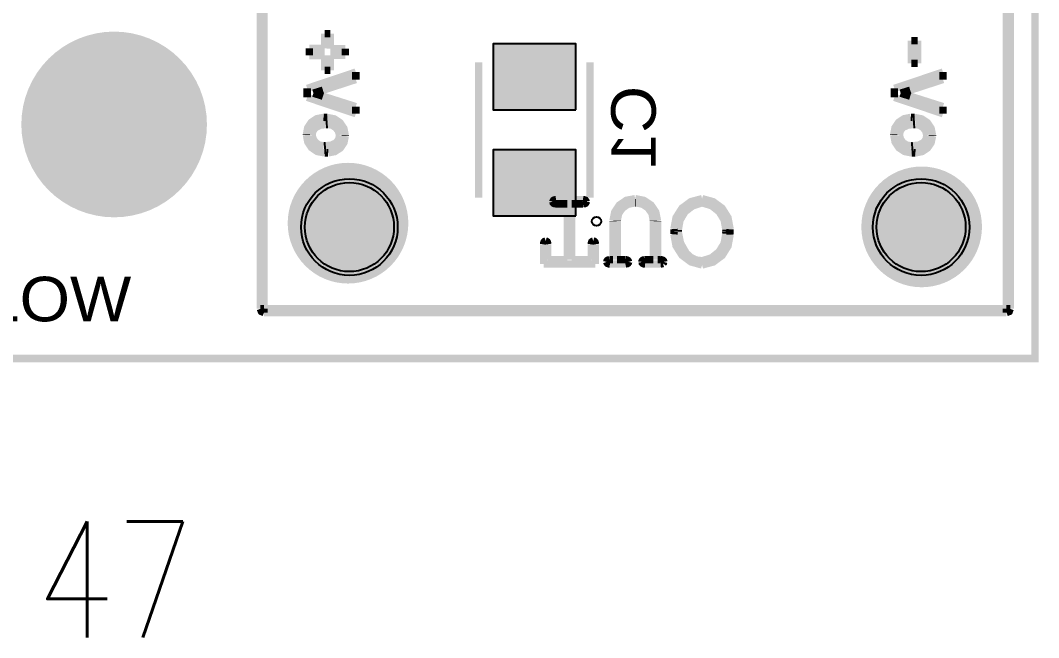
# Model space of a CAD drawing. Header units: inches. Extents: x 18.7 to 39.4, y 4.3 to 20.5.
# Drawn here: x 26.692 to 28.338, y 13.415 to 14.412 of the extents above; entities that cross this region are included whole.
import ezdxf
from ezdxf.enums import TextEntityAlignment as Align

# ---------------------------------------------------------------- set-up
doc = ezdxf.new("R2010")
doc.units = ezdxf.units.IN
doc.header["$MEASUREMENT"] = 0
doc.layers.add('WIREFIXED', color=7, linetype='Continuous')
doc.styles.get("Standard").update_dxf_attribs({"font": 'arial.ttf'})
doc.styles.add('WD', font='romans.shx')

# ---------------------------------------------------------------- blocks, each defined once
blk = doc.blocks.new('RPAD')
blk.add_trace([(-0.5, -0.5), (-0.5, 0.5), (0.5, -0.5), (0.5, 0.5)])
blk = doc.blocks.new('EPAD')
at = {"const_width": 0.5}
blk.add_lwpolyline([(-0.25, 0, 1), (0.25, 0, 1)], format="xyb", close=True, dxfattribs=at)
blk = doc.blocks.new('Nivel2')
for points, const_width in [([(32.6151, 14.2669), (35.6742, 14.2669), (35.6742, 16.1488), (32.6151, 16.1488), (32.6151, 14.2669)], 0.008), ([(32.6151, 14.2669), (35.6742, 14.2669), (35.6742, 16.1488), (32.6151, 16.1488), (32.6151, 14.2669)], 0.008), ([(32.6151, 14.2669), (35.6742, 14.2669), (35.6742, 16.1488), (32.6151, 16.1488), (32.6151, 14.2669)], 0.008), ([(34.8395, 14.3204), (34.8395, 15.6724)], 0.008), ([(34.8395, 14.3204), (34.8395, 15.6724)], 0.008), ([(34.8395, 14.3204), (34.8395, 15.6724)], 0.008), ([(34.8435, 15.6724), (34.8435, 14.3204)], 0.008), ([(34.8435, 15.6724), (34.8435, 14.3204)], 0.008), ([(34.8435, 15.6724), (34.8435, 14.3204)], 0.008), ([(35.6435, 14.3204), (35.6435, 15.6724)], 0.008), ([(35.6435, 14.3204), (35.6435, 15.6724)], 0.008), ([(35.6435, 14.3204), (35.6435, 15.6724)], 0.008), ([(35.6475, 15.6724), (35.6475, 14.3204)], 0.008), ([(35.6475, 15.6724), (35.6475, 14.3204)], 0.008), ([(35.6475, 15.6724), (35.6475, 14.3204)], 0.008), ([(34.9089, 14.6167), (34.915, 14.6167)], 0.008), ([(34.9089, 14.6008), (34.9089, 14.6167)], 0.008), ([(34.9089, 14.6167), (34.915, 14.6167)], 0.008), ([(34.9089, 14.6008), (34.9089, 14.6167)], 0.008), ([(34.9089, 14.6167), (34.915, 14.6167)], 0.008), ([(34.9089, 14.6008), (34.9089, 14.6167)], 0.008), ([(34.915, 14.6167), (34.915, 14.6005)], 0.008), ([(34.915, 14.6167), (34.915, 14.6005)], 0.008), ([(34.915, 14.6167), (34.915, 14.6005)], 0.008), ([(34.8922, 14.6008), (34.9089, 14.6008)], 0.008), ([(34.8922, 14.5932), (34.8922, 14.6008)], 0.008), ([(34.8922, 14.6008), (34.9089, 14.6008)], 0.008), ([(34.8922, 14.5932), (34.8922, 14.6008)], 0.008), ([(34.8922, 14.6008), (34.9089, 14.6008)], 0.008), ([(34.8922, 14.5932), (34.8922, 14.6008)], 0.008), ([(34.915, 14.6005), (34.931, 14.6005)], 0.008), ([(34.915, 14.6005), (34.931, 14.6005)], 0.008), ([(34.915, 14.6005), (34.931, 14.6005)], 0.008), ([(34.931, 14.6005), (34.931, 14.5934)], 0.008), ([(34.931, 14.6005), (34.931, 14.5934)], 0.008), ([(34.931, 14.6005), (34.931, 14.5934)], 0.008), ([(35.541, 14.6091), (35.5478, 14.6091)], 0.008), ([(35.541, 14.5848), (35.541, 14.6091)], 0.008), ([(35.541, 14.6091), (35.5478, 14.6091)], 0.008), ([(35.541, 14.5848), (35.541, 14.6091)], 0.008), ([(35.541, 14.6091), (35.5478, 14.6091)], 0.008), ([(35.541, 14.5848), (35.541, 14.6091)], 0.008), ([(35.5478, 14.6091), (35.5478, 14.5848)], 0.008), ([(35.5478, 14.6091), (35.5478, 14.5848)], 0.008), ([(35.5478, 14.6091), (35.5478, 14.5848)], 0.008), ([(34.9089, 14.5932), (34.8922, 14.5932)], 0.008), ([(34.9089, 14.5932), (34.8922, 14.5932)], 0.008), ([(34.9089, 14.5932), (34.8922, 14.5932)], 0.008), ([(34.9089, 14.5772), (34.9089, 14.5932)], 0.008), ([(34.9089, 14.5772), (34.9089, 14.5932)], 0.008), ([(34.9089, 14.5772), (34.9089, 14.5932)], 0.008), ([(34.915, 14.5934), (34.915, 14.5772)], 0.008), ([(34.931, 14.5934), (34.915, 14.5934)], 0.008), ([(34.915, 14.5934), (34.915, 14.5772)], 0.008), ([(34.931, 14.5934), (34.915, 14.5934)], 0.008), ([(34.915, 14.5934), (34.915, 14.5772)], 0.008), ([(34.931, 14.5934), (34.915, 14.5934)], 0.008), ([(35.0747, 14.4401), (35.0747, 14.5858)], 0.00787), ([(35.0747, 14.4401), (35.0747, 14.5858)], 0.00787), ([(35.0747, 14.4401), (35.0747, 14.5858)], 0.00787), ([(35.1948, 14.4401), (35.1948, 14.5858)], 0.00787), ([(35.1948, 14.4401), (35.1948, 14.5858)], 0.00787), ([(35.1948, 14.4401), (35.1948, 14.5858)], 0.00787), ([(35.5478, 14.5848), (35.541, 14.5848)], 0.008), ([(35.5478, 14.5848), (35.541, 14.5848)], 0.008), ([(35.5478, 14.5848), (35.541, 14.5848)], 0.008), ([(34.89, 14.5577), (34.9424, 14.5753)], 0.008), ([(34.89, 14.5577), (34.9424, 14.5753)], 0.008), ([(34.89, 14.5577), (34.9424, 14.5753)], 0.008), ([(34.9424, 14.5673), (34.907, 14.5558)], 0.008), ([(34.9424, 14.5673), (34.907, 14.5558)], 0.008), ([(34.9424, 14.5673), (34.907, 14.5558)], 0.008), ([(34.915, 14.5772), (34.9089, 14.5772)], 0.008), ([(34.915, 14.5772), (34.9089, 14.5772)], 0.008), ([(34.915, 14.5772), (34.9089, 14.5772)], 0.008), ([(34.9424, 14.5753), (34.9424, 14.5673)], 0.008), ([(34.9424, 14.5753), (34.9424, 14.5673)], 0.008), ([(34.9424, 14.5753), (34.9424, 14.5673)], 0.008), ([(35.5227, 14.5577), (35.5751, 14.5753)], 0.008), ([(35.5227, 14.5577), (35.5751, 14.5753)], 0.008), ([(35.5227, 14.5577), (35.5751, 14.5753)], 0.008), ([(35.5751, 14.5673), (35.5398, 14.5558)], 0.008), ([(35.5751, 14.5673), (35.5398, 14.5558)], 0.008), ([(35.5751, 14.5673), (35.5398, 14.5558)], 0.008), ([(35.5751, 14.5753), (35.5751, 14.5673)], 0.008), ([(35.5751, 14.5753), (35.5751, 14.5673)], 0.008), ([(35.5751, 14.5753), (35.5751, 14.5673)], 0.008), ([(34.89, 14.5481), (34.89, 14.5577)], 0.008), ([(34.89, 14.5481), (34.89, 14.5577)], 0.008), ([(34.89, 14.5481), (34.89, 14.5577)], 0.008), ([(34.907, 14.5558), (34.8967, 14.5526)], 0.008), ([(34.907, 14.5558), (34.8967, 14.5526)], 0.008), ([(34.907, 14.5558), (34.8967, 14.5526)], 0.008), ([(35.5227, 14.5481), (35.5227, 14.5577)], 0.008), ([(35.5227, 14.5481), (35.5227, 14.5577)], 0.008), ([(35.5227, 14.5481), (35.5227, 14.5577)], 0.008), ([(35.5398, 14.5558), (35.5295, 14.5526)], 0.008), ([(35.5398, 14.5558), (35.5295, 14.5526)], 0.008), ([(35.5398, 14.5558), (35.5295, 14.5526)], 0.008), ([(34.9424, 14.5305), (34.89, 14.5481)], 0.008), ([(34.9424, 14.5305), (34.89, 14.5481)], 0.008), ([(34.9424, 14.5305), (34.89, 14.5481)], 0.008), ([(34.8967, 14.5526), (34.907, 14.5493)], 0.008), ([(34.8967, 14.5526), (34.907, 14.5493)], 0.008), ([(34.8967, 14.5526), (34.907, 14.5493)], 0.008), ([(34.907, 14.5493), (34.9424, 14.5381)], 0.008), ([(34.907, 14.5493), (34.9424, 14.5381)], 0.008), ([(34.907, 14.5493), (34.9424, 14.5381)], 0.008), ([(35.5751, 14.5305), (35.5227, 14.5481)], 0.008), ([(35.5751, 14.5305), (35.5227, 14.5481)], 0.008), ([(35.5751, 14.5305), (35.5227, 14.5481)], 0.008), ([(35.5295, 14.5526), (35.5398, 14.5493)], 0.008), ([(35.5295, 14.5526), (35.5398, 14.5493)], 0.008), ([(35.5295, 14.5526), (35.5398, 14.5493)], 0.008), ([(35.5398, 14.5493), (35.5751, 14.5381)], 0.008), ([(35.5398, 14.5493), (35.5751, 14.5381)], 0.008), ([(35.5398, 14.5493), (35.5751, 14.5381)], 0.008), ([(34.9424, 14.5381), (34.9424, 14.5305)], 0.008), ([(34.9424, 14.5381), (34.9424, 14.5305)], 0.008), ([(34.9424, 14.5381), (34.9424, 14.5305)], 0.008), ([(35.5751, 14.5381), (35.5751, 14.5305)], 0.008), ([(35.5751, 14.5381), (35.5751, 14.5305)], 0.008), ([(35.5751, 14.5381), (35.5751, 14.5305)], 0.008), ([(34.9076, 14.5265), (34.9004, 14.5251), (34.8945, 14.5212), (34.8906, 14.5153), (34.8892, 14.5081)], 0.008), ([(34.9076, 14.5265), (34.9004, 14.5251), (34.8945, 14.5212), (34.8906, 14.5153), (34.8892, 14.5081)], 0.008), ([(34.9076, 14.5265), (34.9004, 14.5251), (34.8945, 14.5212), (34.8906, 14.5153), (34.8892, 14.5081)], 0.008), ([(34.9076, 14.5265), (34.9099, 14.5264)], 0.008), ([(34.9076, 14.5265), (34.9099, 14.5264)], 0.008), ([(34.9076, 14.5265), (34.9099, 14.5264)], 0.008), ([(34.9116, 14.5264), (34.9098, 14.5264)], 0.008), ([(34.9116, 14.5264), (34.9098, 14.5264)], 0.008), ([(34.9116, 14.5264), (34.9098, 14.5264)], 0.008), ([(34.9116, 14.5264), (34.9192, 14.5249), (34.9254, 14.5208), (34.9295, 14.5147), (34.931, 14.5071)], 0.008), ([(34.9116, 14.5264), (34.9192, 14.5249), (34.9254, 14.5208), (34.9295, 14.5147), (34.931, 14.5071)], 0.008), ([(34.9116, 14.5264), (34.9192, 14.5249), (34.9254, 14.5208), (34.9295, 14.5147), (34.931, 14.5071)], 0.008), ([(35.5404, 14.5265), (35.5332, 14.5251), (35.5273, 14.5212), (35.5234, 14.5153), (35.522, 14.5081)], 0.008), ([(35.5404, 14.5265), (35.5332, 14.5251), (35.5273, 14.5212), (35.5234, 14.5153), (35.522, 14.5081)], 0.008), ([(35.5404, 14.5265), (35.5332, 14.5251), (35.5273, 14.5212), (35.5234, 14.5153), (35.522, 14.5081)], 0.008), ([(35.5404, 14.5265), (35.5426, 14.5264)], 0.008), ([(35.5404, 14.5265), (35.5426, 14.5264)], 0.008), ([(35.5404, 14.5265), (35.5426, 14.5264)], 0.008), ([(35.5444, 14.5264), (35.5426, 14.5264)], 0.008), ([(35.5444, 14.5264), (35.5426, 14.5264)], 0.008), ([(35.5444, 14.5264), (35.5426, 14.5264)], 0.008), ([(35.5444, 14.5264), (35.552, 14.5249), (35.5582, 14.5208), (35.5623, 14.5147), (35.5638, 14.5071)], 0.008), ([(35.5444, 14.5264), (35.552, 14.5249), (35.5582, 14.5208), (35.5623, 14.5147), (35.5638, 14.5071)], 0.008), ([(35.5444, 14.5264), (35.552, 14.5249), (35.5582, 14.5208), (35.5623, 14.5147), (35.5638, 14.5071)], 0.008), ([(34.9101, 14.5188), (34.9042, 14.5181), (34.8989, 14.5156), (34.8961, 14.5119), (34.8953, 14.5074)], 0.008), ([(34.9101, 14.5188), (34.9042, 14.5181), (34.8989, 14.5156), (34.8961, 14.5119), (34.8953, 14.5074)], 0.008), ([(34.9101, 14.5188), (34.9042, 14.5181), (34.8989, 14.5156), (34.8961, 14.5119), (34.8953, 14.5074)], 0.008), ([(34.9122, 14.5189), (34.9101, 14.5188)], 0.008), ([(34.9122, 14.5189), (34.9101, 14.5188)], 0.008), ([(34.9122, 14.5189), (34.9101, 14.5188)], 0.008), ([(34.9122, 14.5189), (34.9169, 14.5181), (34.9208, 14.5156), (34.9236, 14.512), (34.9249, 14.5074)], 0.008), ([(34.9122, 14.5189), (34.9169, 14.5181), (34.9208, 14.5156), (34.9236, 14.512), (34.9249, 14.5074)], 0.008), ([(34.9122, 14.5189), (34.9169, 14.5181), (34.9208, 14.5156), (34.9236, 14.512), (34.9249, 14.5074)], 0.008), ([(35.5429, 14.5188), (35.537, 14.5181), (35.5317, 14.5156), (35.5289, 14.5119), (35.5281, 14.5074)], 0.008), ([(35.5429, 14.5188), (35.537, 14.5181), (35.5317, 14.5156), (35.5289, 14.5119), (35.5281, 14.5074)], 0.008), ([(35.5429, 14.5188), (35.537, 14.5181), (35.5317, 14.5156), (35.5289, 14.5119), (35.5281, 14.5074)], 0.008), ([(35.545, 14.5189), (35.5429, 14.5188)], 0.008), ([(35.545, 14.5189), (35.5429, 14.5188)], 0.008), ([(35.545, 14.5189), (35.5429, 14.5188)], 0.008), ([(35.545, 14.5189), (35.5497, 14.5181), (35.5536, 14.5156), (35.5564, 14.512), (35.5577, 14.5074)], 0.008), ([(35.545, 14.5189), (35.5497, 14.5181), (35.5536, 14.5156), (35.5564, 14.512), (35.5577, 14.5074)], 0.008), ([(35.545, 14.5189), (35.5497, 14.5181), (35.5536, 14.5156), (35.5564, 14.512), (35.5577, 14.5074)], 0.008), ([(34.8892, 14.5078), (34.8892, 14.5081)], 0.008), ([(34.8892, 14.5078), (34.8892, 14.5081)], 0.008), ([(34.8892, 14.5078), (34.8892, 14.5081)], 0.008), ([(34.8892, 14.5078), (34.8892, 14.5077)], 0.008), ([(34.8892, 14.5078), (34.8892, 14.5077)], 0.008), ([(34.8892, 14.5078), (34.8892, 14.5077)], 0.008), ([(34.9086, 14.4883), (34.9009, 14.4898), (34.8948, 14.4939), (34.8907, 14.5), (34.8892, 14.5077)], 0.008), ([(34.9086, 14.4883), (34.9009, 14.4898), (34.8948, 14.4939), (34.8907, 14.5), (34.8892, 14.5077)], 0.008), ([(34.9086, 14.4883), (34.9009, 14.4898), (34.8948, 14.4939), (34.8907, 14.5), (34.8892, 14.5077)], 0.008), ([(34.908, 14.4958), (34.9032, 14.4967), (34.8993, 14.4991), (34.8966, 14.5028), (34.8953, 14.5074)], 0.008), ([(34.908, 14.4958), (34.9032, 14.4967), (34.8993, 14.4991), (34.8966, 14.5028), (34.8953, 14.5074)], 0.008), ([(34.908, 14.4958), (34.9032, 14.4967), (34.8993, 14.4991), (34.8966, 14.5028), (34.8953, 14.5074)], 0.008), ([(34.9101, 14.496), (34.916, 14.4966), (34.9213, 14.4991), (34.924, 14.5028), (34.9249, 14.5074)], 0.008), ([(34.9101, 14.496), (34.916, 14.4966), (34.9213, 14.4991), (34.924, 14.5028), (34.9249, 14.5074)], 0.008), ([(34.9101, 14.496), (34.916, 14.4966), (34.9213, 14.4991), (34.924, 14.5028), (34.9249, 14.5074)], 0.008), ([(34.9126, 14.4883), (34.9198, 14.4897), (34.9257, 14.4936), (34.9296, 14.4994), (34.931, 14.5066)], 0.008), ([(34.9126, 14.4883), (34.9198, 14.4897), (34.9257, 14.4936), (34.9296, 14.4994), (34.931, 14.5066)], 0.008), ([(34.9126, 14.4883), (34.9198, 14.4897), (34.9257, 14.4936), (34.9296, 14.4994), (34.931, 14.5066)], 0.008), ([(34.931, 14.507), (34.931, 14.5071)], 0.008), ([(34.931, 14.507), (34.931, 14.5071)], 0.008), ([(34.931, 14.507), (34.931, 14.5071)], 0.008), ([(34.931, 14.507), (34.931, 14.5066)], 0.008), ([(34.931, 14.507), (34.931, 14.5066)], 0.008), ([(34.931, 14.507), (34.931, 14.5066)], 0.008), ([(35.522, 14.5078), (35.522, 14.5081)], 0.008), ([(35.522, 14.5078), (35.522, 14.5081)], 0.008), ([(35.522, 14.5078), (35.522, 14.5081)], 0.008), ([(35.522, 14.5078), (35.522, 14.5077)], 0.008), ([(35.522, 14.5078), (35.522, 14.5077)], 0.008), ([(35.522, 14.5078), (35.522, 14.5077)], 0.008), ([(35.5413, 14.4883), (35.5337, 14.4898), (35.5276, 14.4939), (35.5235, 14.5), (35.522, 14.5077)], 0.008), ([(35.5413, 14.4883), (35.5337, 14.4898), (35.5276, 14.4939), (35.5235, 14.5), (35.522, 14.5077)], 0.008), ([(35.5413, 14.4883), (35.5337, 14.4898), (35.5276, 14.4939), (35.5235, 14.5), (35.522, 14.5077)], 0.008), ([(35.5408, 14.4958), (35.536, 14.4967), (35.5321, 14.4991), (35.5294, 14.5028), (35.5281, 14.5074)], 0.008), ([(35.5408, 14.4958), (35.536, 14.4967), (35.5321, 14.4991), (35.5294, 14.5028), (35.5281, 14.5074)], 0.008), ([(35.5408, 14.4958), (35.536, 14.4967), (35.5321, 14.4991), (35.5294, 14.5028), (35.5281, 14.5074)], 0.008), ([(35.5429, 14.496), (35.5488, 14.4966), (35.5541, 14.4991), (35.5568, 14.5028), (35.5577, 14.5074)], 0.008), ([(35.5429, 14.496), (35.5488, 14.4966), (35.5541, 14.4991), (35.5568, 14.5028), (35.5577, 14.5074)], 0.008), ([(35.5429, 14.496), (35.5488, 14.4966), (35.5541, 14.4991), (35.5568, 14.5028), (35.5577, 14.5074)], 0.008), ([(35.5454, 14.4883), (35.5526, 14.4897), (35.5584, 14.4936), (35.5623, 14.4994), (35.5638, 14.5066)], 0.008), ([(35.5454, 14.4883), (35.5526, 14.4897), (35.5584, 14.4936), (35.5623, 14.4994), (35.5638, 14.5066)], 0.008), ([(35.5454, 14.4883), (35.5526, 14.4897), (35.5584, 14.4936), (35.5623, 14.4994), (35.5638, 14.5066)], 0.008), ([(35.5638, 14.507), (35.5638, 14.5071)], 0.008), ([(35.5638, 14.507), (35.5638, 14.5071)], 0.008), ([(35.5638, 14.507), (35.5638, 14.5071)], 0.008), ([(35.5638, 14.507), (35.5638, 14.5066)], 0.008), ([(35.5638, 14.507), (35.5638, 14.5066)], 0.008), ([(35.5638, 14.507), (35.5638, 14.5066)], 0.008), ([(34.908, 14.4958), (34.9101, 14.496)], 0.008), ([(34.908, 14.4958), (34.9101, 14.496)], 0.008), ([(34.908, 14.4958), (34.9101, 14.496)], 0.008), ([(35.5408, 14.4958), (35.5429, 14.496)], 0.008), ([(35.5408, 14.4958), (35.5429, 14.496)], 0.008), ([(35.5408, 14.4958), (35.5429, 14.496)], 0.008), ([(34.9086, 14.4883), (34.9104, 14.4884)], 0.008), ([(34.9086, 14.4883), (34.9104, 14.4884)], 0.008), ([(34.9086, 14.4883), (34.9104, 14.4884)], 0.008), ([(34.9126, 14.4883), (34.9104, 14.4884)], 0.008), ([(34.9126, 14.4883), (34.9104, 14.4884)], 0.008), ([(34.9126, 14.4883), (34.9104, 14.4884)], 0.008), ([(35.5413, 14.4883), (35.5432, 14.4884)], 0.008), ([(35.5413, 14.4883), (35.5432, 14.4884)], 0.008), ([(35.5413, 14.4883), (35.5432, 14.4884)], 0.008), ([(35.5454, 14.4883), (35.5432, 14.4884)], 0.008), ([(35.5454, 14.4883), (35.5432, 14.4884)], 0.008), ([(35.5454, 14.4883), (35.5432, 14.4884)], 0.008), ([(35.1548, 14.4357), (35.155, 14.4365), (35.1555, 14.4372), (35.1562, 14.4376), (35.1582, 14.4379)], 0.008), ([(35.1548, 14.4357), (35.155, 14.4365), (35.1555, 14.4372), (35.1562, 14.4376), (35.1582, 14.4379)], 0.008), ([(35.1548, 14.4357), (35.155, 14.4365), (35.1555, 14.4372), (35.1562, 14.4376), (35.1582, 14.4379)], 0.008), ([(35.1582, 14.4334), (35.1569, 14.4335), (35.1557, 14.4339), (35.155, 14.4347), (35.1548, 14.4357)], 0.008), ([(35.1582, 14.4334), (35.1569, 14.4335), (35.1557, 14.4339), (35.155, 14.4347), (35.1548, 14.4357)], 0.008), ([(35.1582, 14.4334), (35.1569, 14.4335), (35.1557, 14.4339), (35.155, 14.4347), (35.1548, 14.4357)], 0.008), ([(35.1582, 14.4379), (35.1872, 14.4379)], 0.008), ([(35.1582, 14.4379), (35.1872, 14.4379)], 0.008), ([(35.1582, 14.4379), (35.1872, 14.4379)], 0.008), ([(35.1872, 14.4379), (35.1884, 14.4378), (35.1896, 14.4374), (35.1903, 14.4366), (35.1905, 14.4357)], 0.008), ([(35.1872, 14.4379), (35.1884, 14.4378), (35.1896, 14.4374), (35.1903, 14.4366), (35.1905, 14.4357)], 0.008), ([(35.1872, 14.4379), (35.1884, 14.4378), (35.1896, 14.4374), (35.1903, 14.4366), (35.1905, 14.4357)], 0.008), ([(35.1905, 14.4357), (35.1904, 14.4348), (35.1899, 14.4341), (35.1891, 14.4337), (35.1872, 14.4334)], 0.008), ([(35.1905, 14.4357), (35.1904, 14.4348), (35.1899, 14.4341), (35.1891, 14.4337), (35.1872, 14.4334)], 0.008), ([(35.1905, 14.4357), (35.1904, 14.4348), (35.1899, 14.4341), (35.1891, 14.4337), (35.1872, 14.4334)], 0.008), ([(35.2434, 14.439), (35.234, 14.4372), (35.2264, 14.4321), (35.2214, 14.4245), (35.2195, 14.4151)], 0.008), ([(35.2434, 14.439), (35.234, 14.4372), (35.2264, 14.4321), (35.2214, 14.4245), (35.2195, 14.4151)], 0.008), ([(35.2434, 14.439), (35.234, 14.4372), (35.2264, 14.4321), (35.2214, 14.4245), (35.2195, 14.4151)], 0.008), ([(35.2434, 14.439), (35.2529, 14.4371), (35.2605, 14.432), (35.2656, 14.4244), (35.2675, 14.4149)], 0.008), ([(35.2434, 14.439), (35.2434, 14.439)], 0.008), ([(35.2434, 14.439), (35.2529, 14.4371), (35.2605, 14.432), (35.2656, 14.4244), (35.2675, 14.4149)], 0.008), ([(35.2434, 14.439), (35.2434, 14.439)], 0.008), ([(35.2434, 14.439), (35.2529, 14.4371), (35.2605, 14.432), (35.2656, 14.4244), (35.2675, 14.4149)], 0.008), ([(35.2434, 14.439), (35.2434, 14.439)], 0.008), ([(35.3155, 14.439), (35.3035, 14.4358), (35.2939, 14.4287), (35.2875, 14.4186), (35.2852, 14.4063)], 0.008), ([(35.3155, 14.439), (35.3035, 14.4358), (35.2939, 14.4287), (35.2875, 14.4186), (35.2852, 14.4063)], 0.008), ([(35.3155, 14.439), (35.3035, 14.4358), (35.2939, 14.4287), (35.2875, 14.4186), (35.2852, 14.4063)], 0.008), ([(35.3155, 14.439), (35.3275, 14.4357), (35.3371, 14.4286), (35.3434, 14.4185), (35.3457, 14.4061)], 0.008), ([(35.3155, 14.439), (35.3275, 14.4357), (35.3371, 14.4286), (35.3434, 14.4185), (35.3457, 14.4061)], 0.008), ([(35.3155, 14.439), (35.3275, 14.4357), (35.3371, 14.4286), (35.3434, 14.4185), (35.3457, 14.4061)], 0.008), ([(35.1704, 14.4334), (35.1582, 14.4334)], 0.008), ([(35.1704, 14.4334), (35.1582, 14.4334)], 0.008), ([(35.1704, 14.4334), (35.1582, 14.4334)], 0.008), ([(35.1704, 14.3732), (35.1704, 14.4334)], 0.008), ([(35.1704, 14.3732), (35.1704, 14.4334)], 0.008), ([(35.1704, 14.3732), (35.1704, 14.4334)], 0.008), ([(35.1749, 14.4334), (35.1749, 14.3732)], 0.008), ([(35.1872, 14.4334), (35.1749, 14.4334)], 0.008), ([(35.1749, 14.4334), (35.1749, 14.3732)], 0.008), ([(35.1872, 14.4334), (35.1749, 14.4334)], 0.008), ([(35.1749, 14.4334), (35.1749, 14.3732)], 0.008), ([(35.1872, 14.4334), (35.1749, 14.4334)], 0.008), ([(35.2434, 14.4345), (35.2357, 14.433), (35.2296, 14.4289), (35.2255, 14.4228), (35.224, 14.4152)], 0.008), ([(35.2434, 14.4345), (35.2357, 14.433), (35.2296, 14.4289), (35.2255, 14.4228), (35.224, 14.4152)], 0.008), ([(35.2434, 14.4345), (35.2357, 14.433), (35.2296, 14.4289), (35.2255, 14.4228), (35.224, 14.4152)], 0.008), ([(35.2434, 14.4345), (35.2436, 14.4345)], 0.008), ([(35.2434, 14.4345), (35.2436, 14.4345)], 0.008), ([(35.2434, 14.4345), (35.2436, 14.4345)], 0.008), ([(35.2439, 14.4345), (35.2436, 14.4345)], 0.008), ([(35.2439, 14.4345), (35.2436, 14.4345)], 0.008), ([(35.2439, 14.4345), (35.2436, 14.4345)], 0.008), ([(35.2439, 14.4345), (35.2514, 14.4331), (35.2575, 14.429), (35.2616, 14.4229), (35.263, 14.4154)], 0.008), ([(35.2439, 14.4345), (35.2514, 14.4331), (35.2575, 14.429), (35.2616, 14.4229), (35.263, 14.4154)], 0.008), ([(35.2439, 14.4345), (35.2514, 14.4331), (35.2575, 14.429), (35.2616, 14.4229), (35.263, 14.4154)], 0.008), ([(35.3155, 14.4345), (35.3052, 14.4312), (35.297, 14.4248), (35.2917, 14.4158), (35.2898, 14.4051)], 0.008), ([(35.3155, 14.4345), (35.3052, 14.4312), (35.297, 14.4248), (35.2917, 14.4158), (35.2898, 14.4051)], 0.008), ([(35.3155, 14.4345), (35.3052, 14.4312), (35.297, 14.4248), (35.2917, 14.4158), (35.2898, 14.4051)], 0.008), ([(35.3155, 14.4345), (35.3258, 14.4314), (35.3339, 14.425), (35.3393, 14.4162), (35.3412, 14.4055)], 0.008), ([(35.3155, 14.4345), (35.3258, 14.4314), (35.3339, 14.425), (35.3393, 14.4162), (35.3412, 14.4055)], 0.008), ([(35.3155, 14.4345), (35.3258, 14.4314), (35.3339, 14.425), (35.3393, 14.4162), (35.3412, 14.4055)], 0.008), ([(35.2195, 14.4145), (35.2195, 14.4151)], 0.008), ([(35.2195, 14.4145), (35.2195, 14.4151)], 0.008), ([(35.2195, 14.4145), (35.2195, 14.4151)], 0.008), ([(35.2195, 14.3732), (35.2195, 14.4145)], 0.008), ([(35.2195, 14.3732), (35.2195, 14.4145)], 0.008), ([(35.2195, 14.3732), (35.2195, 14.4145)], 0.008), ([(35.224, 14.4148), (35.224, 14.4152)], 0.008), ([(35.224, 14.4148), (35.224, 14.4152)], 0.008), ([(35.224, 14.4148), (35.224, 14.4152)], 0.008), ([(35.224, 14.4148), (35.224, 14.3732)], 0.008), ([(35.224, 14.4148), (35.224, 14.3732)], 0.008), ([(35.224, 14.4148), (35.224, 14.3732)], 0.008), ([(35.263, 14.4148), (35.263, 14.4154)], 0.008), ([(35.263, 14.4148), (35.263, 14.4154)], 0.008), ([(35.263, 14.4148), (35.263, 14.4154)], 0.008), ([(35.263, 14.3732), (35.263, 14.4148)], 0.008), ([(35.263, 14.3732), (35.263, 14.4148)], 0.008), ([(35.263, 14.3732), (35.263, 14.4148)], 0.008), ([(35.2675, 14.4145), (35.2675, 14.4149)], 0.008), ([(35.2675, 14.4145), (35.2675, 14.4149)], 0.008), ([(35.2675, 14.4145), (35.2675, 14.4149)], 0.008), ([(35.2675, 14.4145), (35.2675, 14.3732)], 0.008), ([(35.2675, 14.4145), (35.2675, 14.3732)], 0.008), ([(35.2675, 14.4145), (35.2675, 14.3732)], 0.008), ([(35.2854, 14.4033), (35.2852, 14.4063)], 0.008), ([(35.2854, 14.4033), (35.2852, 14.4063)], 0.008), ([(35.2854, 14.4033), (35.2852, 14.4063)], 0.008), ([(35.2854, 14.4033), (35.2852, 14.4006)], 0.008), ([(35.2854, 14.4033), (35.2852, 14.4006)], 0.008), ([(35.2854, 14.4033), (35.2852, 14.4006)], 0.008), ([(35.2898, 14.4033), (35.2898, 14.4051)], 0.008), ([(35.2898, 14.4033), (35.2898, 14.4051)], 0.008), ([(35.2898, 14.4033), (35.2898, 14.4051)], 0.008), ([(35.2898, 14.4033), (35.2922, 14.3911), (35.2984, 14.3803), (35.3032, 14.3758), (35.309, 14.373), (35.3155, 14.3721)], 0.008), ([(35.2898, 14.4033), (35.2922, 14.3911), (35.2984, 14.3803), (35.3032, 14.3758), (35.309, 14.373), (35.3155, 14.3721)], 0.008), ([(35.2898, 14.4033), (35.2922, 14.3911), (35.2984, 14.3803), (35.3032, 14.3758), (35.309, 14.373), (35.3155, 14.3721)], 0.008), ([(35.3411, 14.4033), (35.3412, 14.4055)], 0.008), ([(35.3411, 14.4033), (35.3412, 14.4055)], 0.008), ([(35.3411, 14.4033), (35.3412, 14.4055)], 0.008), ([(35.3411, 14.4033), (35.3412, 14.4014)], 0.008), ([(35.3411, 14.4033), (35.3412, 14.4014)], 0.008), ([(35.3411, 14.4033), (35.3412, 14.4014)], 0.008), ([(35.3456, 14.4033), (35.3457, 14.4061)], 0.008), ([(35.3456, 14.4033), (35.3457, 14.4061)], 0.008), ([(35.3456, 14.4033), (35.3457, 14.4061)], 0.008), ([(35.3456, 14.4033), (35.3457, 14.4003)], 0.008), ([(35.3456, 14.4033), (35.3457, 14.4003)], 0.008), ([(35.3456, 14.4033), (35.3457, 14.4003)], 0.008), ([(35.1448, 14.3899), (35.1449, 14.3912), (35.1453, 14.3924), (35.146, 14.393), (35.147, 14.3933)], 0.008), ([(35.1448, 14.3899), (35.1449, 14.3912), (35.1453, 14.3924), (35.146, 14.393), (35.147, 14.3933)], 0.008), ([(35.1448, 14.3899), (35.1449, 14.3912), (35.1453, 14.3924), (35.146, 14.393), (35.147, 14.3933)], 0.008), ([(35.147, 14.3933), (35.1478, 14.3931), (35.1485, 14.3926), (35.1489, 14.3919), (35.1492, 14.3899)], 0.008), ([(35.147, 14.3933), (35.1478, 14.3931), (35.1485, 14.3926), (35.1489, 14.3919), (35.1492, 14.3899)], 0.008), ([(35.147, 14.3933), (35.1478, 14.3931), (35.1485, 14.3926), (35.1489, 14.3919), (35.1492, 14.3899)], 0.008), ([(35.1961, 14.3899), (35.1962, 14.3912), (35.1966, 14.3924), (35.1974, 14.393), (35.1983, 14.3933)], 0.008), ([(35.1961, 14.3899), (35.1962, 14.3912), (35.1966, 14.3924), (35.1974, 14.393), (35.1983, 14.3933)], 0.008), ([(35.1961, 14.3899), (35.1962, 14.3912), (35.1966, 14.3924), (35.1974, 14.393), (35.1983, 14.3933)], 0.008), ([(35.1983, 14.3933), (35.1992, 14.3931), (35.1998, 14.3926), (35.2003, 14.3919), (35.2006, 14.3899)], 0.008), ([(35.1983, 14.3933), (35.1992, 14.3931), (35.1998, 14.3926), (35.2003, 14.3919), (35.2006, 14.3899)], 0.008), ([(35.1983, 14.3933), (35.1992, 14.3931), (35.1998, 14.3926), (35.2003, 14.3919), (35.2006, 14.3899)], 0.008), ([(35.3155, 14.3676), (35.3035, 14.3709), (35.2939, 14.3781), (35.2875, 14.3882), (35.2852, 14.4006)], 0.008), ([(35.3155, 14.3676), (35.3035, 14.3709), (35.2939, 14.3781), (35.2875, 14.3882), (35.2852, 14.4006)], 0.008), ([(35.3155, 14.3676), (35.3035, 14.3709), (35.2939, 14.3781), (35.2875, 14.3882), (35.2852, 14.4006)], 0.008), ([(35.3155, 14.3721), (35.3258, 14.3753), (35.3339, 14.3818), (35.3393, 14.3907), (35.3412, 14.4014)], 0.008), ([(35.3155, 14.3721), (35.3258, 14.3753), (35.3339, 14.3818), (35.3393, 14.3907), (35.3412, 14.4014)], 0.008), ([(35.3155, 14.3721), (35.3258, 14.3753), (35.3339, 14.3818), (35.3393, 14.3907), (35.3412, 14.4014)], 0.008), ([(35.3155, 14.3676), (35.3275, 14.3708), (35.3371, 14.3779), (35.3434, 14.388), (35.3457, 14.4003)], 0.008), ([(35.3155, 14.3676), (35.3275, 14.3708), (35.3371, 14.3779), (35.3434, 14.388), (35.3457, 14.4003)], 0.008), ([(35.3155, 14.3676), (35.3275, 14.3708), (35.3371, 14.3779), (35.3434, 14.388), (35.3457, 14.4003)], 0.008), ([(35.1448, 14.3687), (35.1448, 14.3899)], 0.008), ([(35.1448, 14.3687), (35.1448, 14.3899)], 0.008), ([(35.1448, 14.3687), (35.1448, 14.3899)], 0.008), ([(35.1492, 14.3899), (35.1492, 14.3732)], 0.008), ([(35.1492, 14.3899), (35.1492, 14.3732)], 0.008), ([(35.1492, 14.3899), (35.1492, 14.3732)], 0.008), ([(35.1961, 14.3732), (35.1961, 14.3899)], 0.008), ([(35.1961, 14.3732), (35.1961, 14.3899)], 0.008), ([(35.1961, 14.3732), (35.1961, 14.3899)], 0.008), ([(35.2006, 14.3899), (35.2006, 14.3687)], 0.008), ([(35.2006, 14.3899), (35.2006, 14.3687)], 0.008), ([(35.2006, 14.3899), (35.2006, 14.3687)], 0.008), ([(35.1492, 14.3732), (35.1704, 14.3732)], 0.008), ([(35.1492, 14.3732), (35.1704, 14.3732)], 0.008), ([(35.1492, 14.3732), (35.1704, 14.3732)], 0.008), ([(35.1749, 14.3732), (35.1961, 14.3732)], 0.008), ([(35.1749, 14.3732), (35.1961, 14.3732)], 0.008), ([(35.1749, 14.3732), (35.1961, 14.3732)], 0.008), ([(35.2128, 14.3709), (35.213, 14.3718), (35.2135, 14.3725), (35.2142, 14.3729), (35.2162, 14.3732)], 0.008), ([(35.2128, 14.3709), (35.213, 14.3718), (35.2135, 14.3725), (35.2142, 14.3729), (35.2162, 14.3732)], 0.008), ([(35.2128, 14.3709), (35.213, 14.3718), (35.2135, 14.3725), (35.2142, 14.3729), (35.2162, 14.3732)], 0.008), ([(35.2162, 14.3687), (35.2149, 14.3688), (35.2137, 14.3692), (35.2131, 14.37), (35.2128, 14.3709)], 0.008), ([(35.2162, 14.3687), (35.2149, 14.3688), (35.2137, 14.3692), (35.2131, 14.37), (35.2128, 14.3709)], 0.008), ([(35.2162, 14.3687), (35.2149, 14.3688), (35.2137, 14.3692), (35.2131, 14.37), (35.2128, 14.3709)], 0.008), ([(35.2162, 14.3732), (35.2195, 14.3732)], 0.008), ([(35.2162, 14.3732), (35.2195, 14.3732)], 0.008), ([(35.2162, 14.3732), (35.2195, 14.3732)], 0.008), ([(35.224, 14.3732), (35.2329, 14.3732)], 0.008), ([(35.224, 14.3732), (35.2329, 14.3732)], 0.008), ([(35.224, 14.3732), (35.2329, 14.3732)], 0.008), ([(35.2329, 14.3732), (35.2342, 14.3731), (35.2354, 14.3726), (35.236, 14.3719), (35.2363, 14.3709)], 0.008), ([(35.2329, 14.3732), (35.2342, 14.3731), (35.2354, 14.3726), (35.236, 14.3719), (35.2363, 14.3709)], 0.008), ([(35.2329, 14.3732), (35.2342, 14.3731), (35.2354, 14.3726), (35.236, 14.3719), (35.2363, 14.3709)], 0.008), ([(35.2363, 14.3709), (35.2361, 14.3701), (35.2356, 14.3694), (35.2349, 14.369), (35.2329, 14.3687)], 0.008), ([(35.2363, 14.3709), (35.2361, 14.3701), (35.2356, 14.3694), (35.2349, 14.369), (35.2329, 14.3687)], 0.008), ([(35.2363, 14.3709), (35.2361, 14.3701), (35.2356, 14.3694), (35.2349, 14.369), (35.2329, 14.3687)], 0.008), ([(35.2508, 14.3709), (35.2509, 14.3718), (35.2514, 14.3725), (35.2521, 14.3729), (35.2541, 14.3732)], 0.008), ([(35.2508, 14.3709), (35.2509, 14.3718), (35.2514, 14.3725), (35.2521, 14.3729), (35.2541, 14.3732)], 0.008), ([(35.2508, 14.3709), (35.2509, 14.3718), (35.2514, 14.3725), (35.2521, 14.3729), (35.2541, 14.3732)], 0.008), ([(35.2541, 14.3687), (35.2528, 14.3688), (35.2517, 14.3692), (35.251, 14.37), (35.2508, 14.3709)], 0.008), ([(35.2541, 14.3687), (35.2528, 14.3688), (35.2517, 14.3692), (35.251, 14.37), (35.2508, 14.3709)], 0.008), ([(35.2541, 14.3687), (35.2528, 14.3688), (35.2517, 14.3692), (35.251, 14.37), (35.2508, 14.3709)], 0.008), ([(35.2541, 14.3732), (35.263, 14.3732)], 0.008), ([(35.2541, 14.3732), (35.263, 14.3732)], 0.008), ([(35.2541, 14.3732), (35.263, 14.3732)], 0.008), ([(35.2675, 14.3732), (35.2708, 14.3732)], 0.008), ([(35.2675, 14.3732), (35.2708, 14.3732)], 0.008), ([(35.2675, 14.3732), (35.2708, 14.3732)], 0.008), ([(35.2708, 14.3732), (35.2721, 14.3731), (35.2733, 14.3726), (35.274, 14.3719), (35.2742, 14.3709)], 0.008), ([(35.2708, 14.3732), (35.2721, 14.3731), (35.2733, 14.3726), (35.274, 14.3719), (35.2742, 14.3709)], 0.008), ([(35.2708, 14.3732), (35.2721, 14.3731), (35.2733, 14.3726), (35.274, 14.3719), (35.2742, 14.3709)], 0.008), ([(35.2734, 14.3692), (35.272, 14.3688), (35.2708, 14.3687)], 0.008), ([(35.2734, 14.3692), (35.272, 14.3688), (35.2708, 14.3687)], 0.008), ([(35.2734, 14.3692), (35.272, 14.3688), (35.2708, 14.3687)], 0.008), ([(35.2742, 14.3709), (35.2739, 14.3699), (35.2734, 14.3692)], 0.008), ([(35.2742, 14.3709), (35.2739, 14.3699), (35.2734, 14.3692)], 0.008), ([(35.2742, 14.3709), (35.2739, 14.3699), (35.2734, 14.3692)], 0.008), ([(35.2006, 14.3687), (35.1448, 14.3687)], 0.008), ([(35.2006, 14.3687), (35.1448, 14.3687)], 0.008), ([(35.2006, 14.3687), (35.1448, 14.3687)], 0.008), ([(35.2329, 14.3687), (35.2162, 14.3687)], 0.008), ([(35.2329, 14.3687), (35.2162, 14.3687)], 0.008), ([(35.2329, 14.3687), (35.2162, 14.3687)], 0.008), ([(35.2708, 14.3687), (35.2541, 14.3687)], 0.008), ([(35.2708, 14.3687), (35.2541, 14.3687)], 0.008), ([(35.2708, 14.3687), (35.2541, 14.3687)], 0.008), ([(34.8435, 14.3164), (34.8407, 14.3175), (34.8395, 14.3204)], 0.008), ([(34.8435, 14.3204), (34.8395, 14.3204)], 0.008), ([(34.8435, 14.3164), (34.8407, 14.3175), (34.8395, 14.3204)], 0.008), ([(34.8435, 14.3204), (34.8395, 14.3204)], 0.008), ([(34.8435, 14.3164), (34.8407, 14.3175), (34.8395, 14.3204)], 0.008), ([(34.8435, 14.3204), (34.8395, 14.3204)], 0.008), ([(34.8435, 14.3204), (35.6435, 14.3204)], 0.008), ([(34.8435, 14.3204), (34.8435, 14.3164)], 0.008), ([(34.8435, 14.3204), (35.6435, 14.3204)], 0.008), ([(34.8435, 14.3204), (34.8435, 14.3164)], 0.008), ([(34.8435, 14.3204), (35.6435, 14.3204)], 0.008), ([(34.8435, 14.3204), (34.8435, 14.3164)], 0.008), ([(35.6435, 14.3164), (34.8435, 14.3164)], 0.008), ([(35.6435, 14.3164), (34.8435, 14.3164)], 0.008), ([(35.6435, 14.3164), (34.8435, 14.3164)], 0.008), ([(35.6435, 14.3164), (35.6464, 14.3175), (35.6475, 14.3204)], 0.008), ([(35.6475, 14.3204), (35.6435, 14.3204)], 0.008), ([(35.6435, 14.3164), (35.6435, 14.3204)], 0.008), ([(35.6435, 14.3164), (35.6464, 14.3175), (35.6475, 14.3204)], 0.008), ([(35.6475, 14.3204), (35.6435, 14.3204)], 0.008), ([(35.6435, 14.3164), (35.6435, 14.3204)], 0.008), ([(35.6435, 14.3164), (35.6464, 14.3175), (35.6475, 14.3204)], 0.008), ([(35.6475, 14.3204), (35.6435, 14.3204)], 0.008), ([(35.6435, 14.3164), (35.6435, 14.3204)], 0.008)]:
    blk.add_lwpolyline(points, dxfattribs=dict(const_width=const_width))
for points in [[(35.1793, 14.5346), (35.1793, 14.6056), (35.0903, 14.6056), (35.0903, 14.5346), (35.1793, 14.5346)], [(35.1793, 14.4204), (35.1793, 14.4914), (35.0903, 14.4914), (35.0903, 14.4204), (35.1793, 14.4204)]]:
    blk.add_lwpolyline(points, close=True)
for centre, radius in [((34.9355, 14.4084), 0.052), ((34.9355, 14.4084), 0.052), ((34.9355, 14.4084), 0.052), ((34.9355, 14.4084), 0.048), ((34.9355, 14.4084), 0.048), ((34.9355, 14.4084), 0.048), ((35.5515, 14.4084), 0.052), ((35.5515, 14.4084), 0.052), ((35.5515, 14.4084), 0.052), ((35.5515, 14.4084), 0.048), ((35.5515, 14.4084), 0.048), ((35.5515, 14.4084), 0.048), ((35.2017, 14.4145), 0.00492), ((35.2017, 14.4145), 0.00492), ((35.2017, 14.4145), 0.00492)]:
    blk.add_circle(centre, radius)
for p, xscale, yscale in [((34.682, 14.5189), 0.2, 0.2), ((34.934, 14.4126), 0.13, 0.13), ((35.5521, 14.4086), 0.13, 0.13)]:
    blk.add_blockref('EPAD', p, dxfattribs=dict(xscale=xscale, yscale=yscale))
at = {"xscale": 0.071, "yscale": 0.089, "rotation": 270}
for p in [(35.1348, 14.5701), (35.1348, 14.4559)]:
    blk.add_blockref('RPAD', p, dxfattribs=at)
at = {"text_generation_flag": 2, "width": 1.041667}
blk.add_text('C1', height=0.048, rotation=90, dxfattribs=at).set_placement((35.2656, 14.5605))
blk.add_text('C1', height=0.048, rotation=90, dxfattribs=at).set_placement((35.2656, 14.5605))
blk.add_text('C1', height=0.048, rotation=90, dxfattribs=at).set_placement((35.2656, 14.5605))
at = {"width": 1.041667}
blk.add_text('LOW', height=0.048, dxfattribs=at).set_placement((34.5413, 14.3069))
blk.add_text('LOW', height=0.048, dxfattribs=at).set_placement((34.5413, 14.3069))
blk.add_text('LOW', height=0.048, dxfattribs=at).set_placement((34.5413, 14.3069))
blk = doc.blocks.new('WD_WNH')
at = {"linetype": 'Continuous', "style": 'WD', "width": 0.8}
blk.add_attdef('WIRENO', text='', height=0.125, dxfattribs=at).set_placement((0, 0.0625), align=Align.CENTER)
at = {"style": 'WD', "flags": 1}
for tag, p in [('W01USER', (0, 0.0781)), ('W02USER', (0, 0.0703)), ('W03USER', (0, 0.0625)), ('W04USER', (0, 0.0547)), ('W05USER', (0, 0.0469)), ('W06USER', (0, 0.0391)), ('W07USER', (0, 0.0312)), ('W08USER', (0, 0.0234)), ('W09USER', (0, 0.0156)), ('W10USER', (0, 0.0078))]:
    blk.add_attdef(tag, text='', height=0.005, dxfattribs=at).set_placement(p, align=Align.CENTER)

msp = doc.modelspace()

# ---------------------------------------------------------------- block references
at = {"xscale": 1.5, "yscale": 1.5, "zscale": 1.5}
msp.add_blockref('Nivel2', (-25.1795, -7.5348), dxfattribs=at)
at = {"layer": 'WIREFIXED'}
ref = msp.add_blockref('WD_WNH', (26.8273, 13.2113), dxfattribs=dict(at, xscale=1.5, yscale=1.5, zscale=1.5))
ref.add_attrib('WIRENOF', '47', dxfattribs={"linetype": 'Continuous', "height": 0.1875, "style": 'WD', "width": 0.8}).set_placement((26.845, 13.3585), align=Align.BOTTOM_CENTER)

doc.saveas('drawing.dxf')
